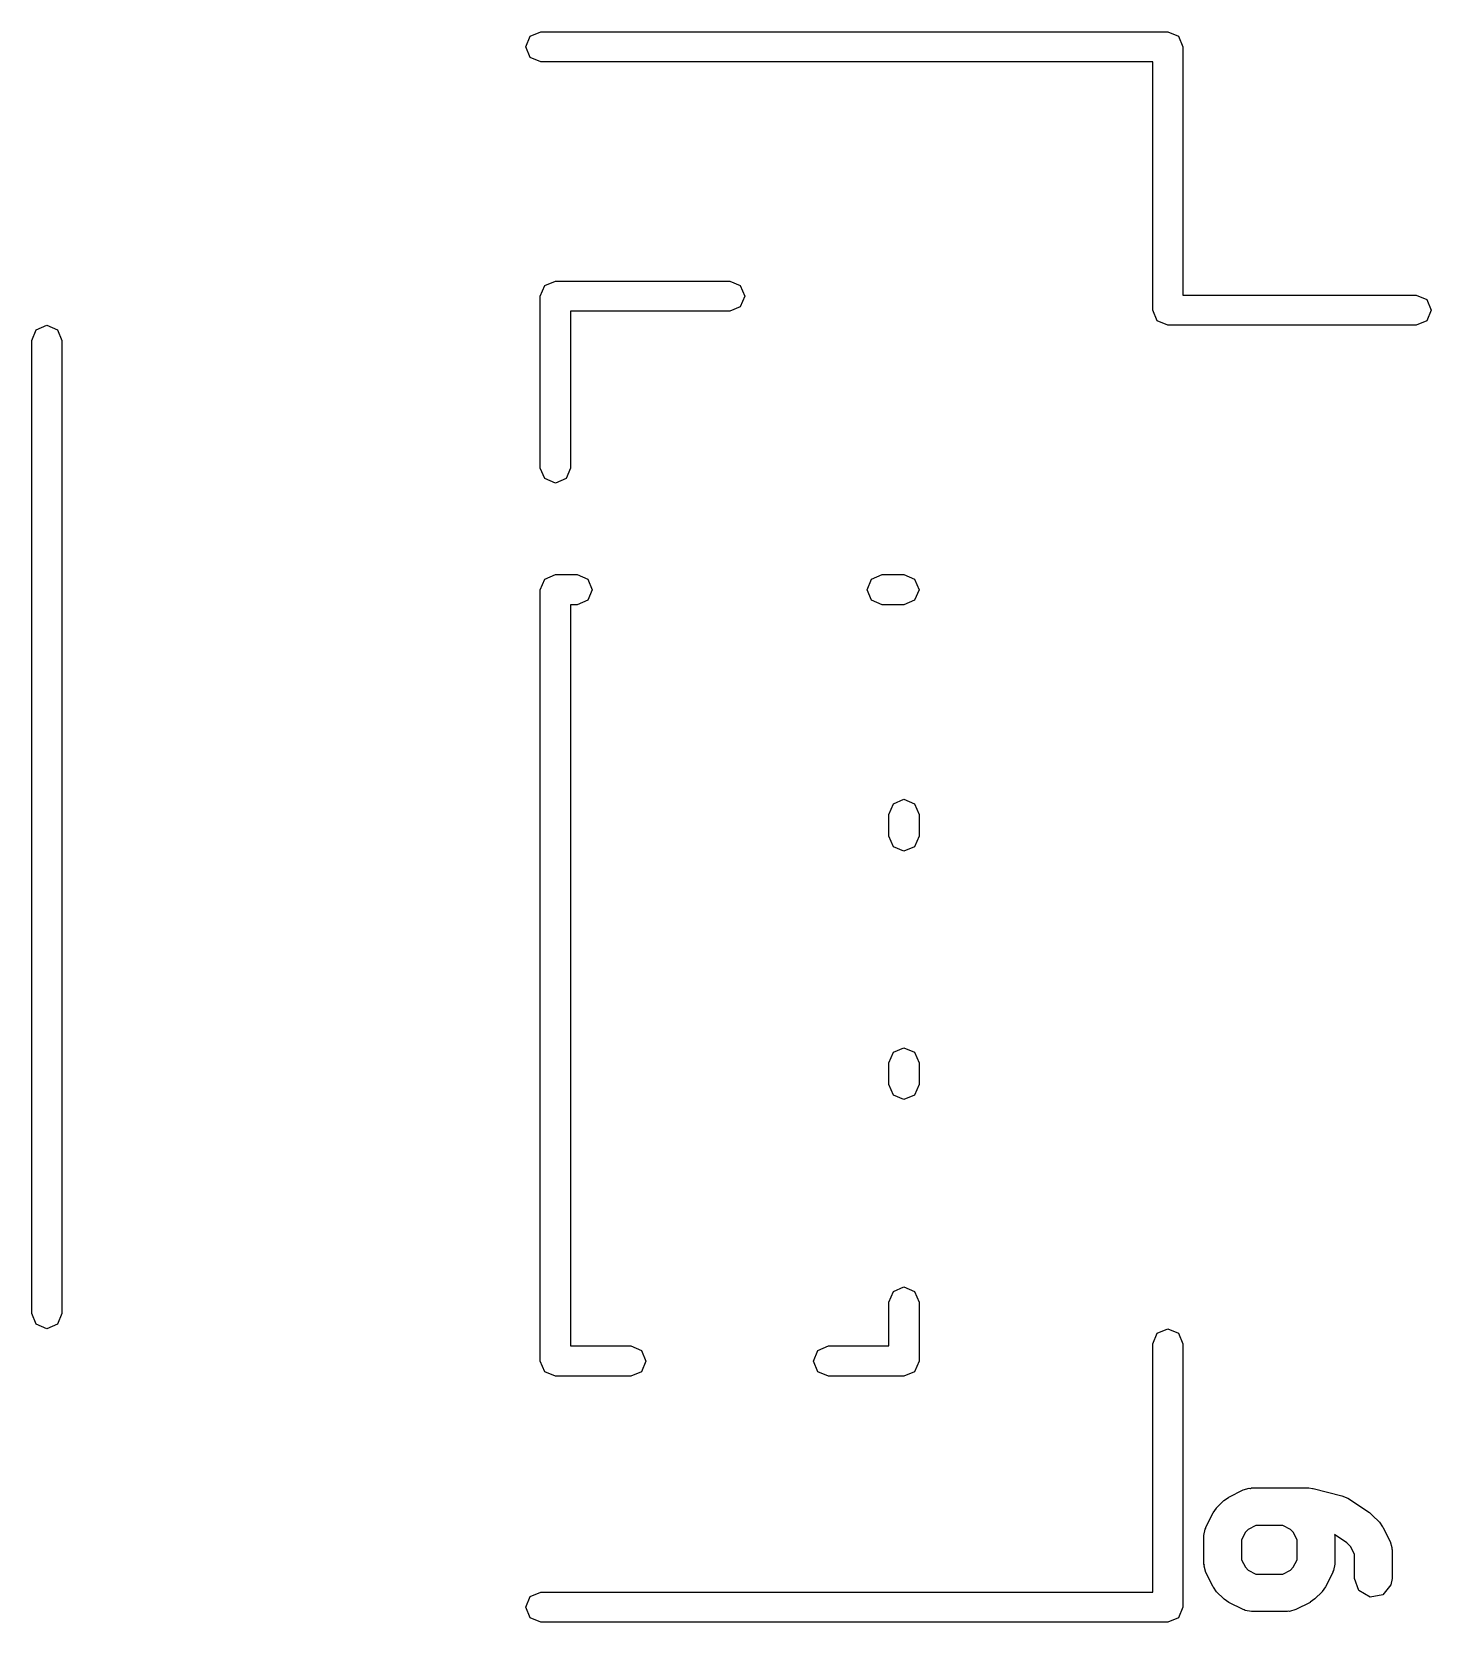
# Model space of a CAD drawing. Extents: x 83 to 117, y -104 to -70.4.
# Drawn here: x 83.25 to 88.83, y -90.17 to -83.83 of the extents above; entities that cross this region are included whole.
import ezdxf

# ---------------------------------------------------------------- set-up
doc = ezdxf.new("R2010")
doc.units = 0
doc.layers.add('BLACK', color=7, linetype='CONTINUOUS')

msp = doc.modelspace()

# ---------------------------------------------------------------- linework, layer by layer
at = {"layer": 'BLACK', "linetype": 'CONTINUOUS'}
for p, q in [((85.225, -83.89), (85.2426, -83.8476)), ((85.2426, -83.8476), (85.285, -83.83)), ((85.285, -83.83), (87.785, -83.83)), ((87.785, -83.83), (87.8274, -83.8476)), ((87.8274, -83.8476), (87.845, -83.89)), ((85.2426, -83.9324), (85.225, -83.89)), ((85.285, -83.95), (85.2426, -83.9324)), ((87.845, -83.89), (87.845, -84.88)), ((87.725, -83.95), (85.285, -83.95)), ((87.725, -84.94), (87.725, -83.95)), ((85.3003, -84.8415), (85.3427, -84.8239)), ((85.3427, -84.8239), (86.0377, -84.8239)), ((86.0377, -84.8239), (86.0802, -84.8415)), ((85.2827, -84.8839), (85.3003, -84.8415)), ((85.2827, -85.5689), (85.2827, -84.8839)), ((86.0802, -84.8415), (86.0977, -84.8839)), ((86.0977, -84.8839), (86.0802, -84.9263)), ((87.845, -84.88), (88.775, -84.88)), ((88.775, -84.88), (88.8174, -84.8976)), ((86.0377, -84.9439), (85.4027, -84.9439)), ((85.4027, -84.9439), (85.4027, -85.5689)), ((86.0802, -84.9263), (86.0377, -84.9439)), ((87.7426, -84.9824), (87.725, -84.94)), ((88.8174, -84.8976), (88.835, -84.94)), ((88.835, -84.94), (88.8174, -84.9824)), ((83.255, -85.06), (83.2726, -85.0176)), ((83.2726, -85.0176), (83.315, -85)), ((83.315, -85), (83.3574, -85.0176)), ((83.3574, -85.0176), (83.375, -85.06)), ((87.785, -85), (87.7426, -84.9824)), ((88.775, -85), (87.785, -85)), ((88.8174, -84.9824), (88.775, -85)), ((83.255, -88.94), (83.255, -85.06)), ((83.375, -85.06), (83.375, -88.94)), ((85.3003, -85.6113), (85.2827, -85.5689)), ((85.4027, -85.5689), (85.3852, -85.6113)), ((85.3427, -85.6289), (85.3003, -85.6113)), ((85.3852, -85.6113), (85.3427, -85.6289)), ((85.2827, -86.0539), (85.3003, -86.0115)), ((85.3003, -86.0115), (85.3427, -85.9939)), ((85.3427, -85.9939), (85.4295, -85.9939)), ((85.4295, -85.9939), (85.4719, -86.0115)), ((85.4719, -86.0115), (85.4895, -86.0539)), ((86.586, -86.0539), (86.6036, -86.0115)), ((86.6036, -86.0115), (86.646, -85.9939)), ((86.646, -85.9939), (86.7327, -85.9939)), ((86.7327, -85.9939), (86.7752, -86.0115)), ((86.7752, -86.0115), (86.7927, -86.0539)), ((85.2827, -89.1289), (85.2827, -86.0539)), ((85.4719, -86.0963), (85.4295, -86.1139)), ((85.4895, -86.0539), (85.4719, -86.0963)), ((86.6036, -86.0963), (86.586, -86.0539)), ((86.646, -86.1139), (86.6036, -86.0963)), ((86.7752, -86.0963), (86.7327, -86.1139)), ((86.7927, -86.0539), (86.7752, -86.0963)), ((85.4295, -86.1139), (85.4027, -86.1139)), ((85.4027, -86.1139), (85.4027, -89.0689)), ((86.7327, -86.1139), (86.646, -86.1139)), ((86.6727, -86.9496), (86.6903, -86.9072)), ((86.6903, -86.9072), (86.7327, -86.8896)), ((86.7327, -86.8896), (86.7752, -86.9072)), ((86.7752, -86.9072), (86.7927, -86.9496)), ((86.6727, -87.0363), (86.6727, -86.9496)), ((86.7927, -86.9496), (86.7927, -87.0363)), ((86.6903, -87.0788), (86.6727, -87.0363)), ((86.7927, -87.0363), (86.7752, -87.0788)), ((86.7327, -87.0963), (86.6903, -87.0788)), ((86.7752, -87.0788), (86.7327, -87.0963)), ((86.6727, -87.9402), (86.6903, -87.8977)), ((86.6903, -87.8977), (86.7327, -87.8802)), ((86.7327, -87.8802), (86.7752, -87.8977)), ((86.7752, -87.8977), (86.7927, -87.9402)), ((86.6727, -88.0269), (86.6727, -87.9402)), ((86.7927, -87.9402), (86.7927, -88.0269)), ((86.6903, -88.0693), (86.6727, -88.0269)), ((86.7927, -88.0269), (86.7752, -88.0693)), ((86.7327, -88.0869), (86.6903, -88.0693)), ((86.7752, -88.0693), (86.7327, -88.0869)), ((86.6727, -88.8936), (86.6903, -88.8512)), ((86.6903, -88.8512), (86.7327, -88.8336)), ((86.7327, -88.8336), (86.7752, -88.8512)), ((86.7752, -88.8512), (86.7927, -88.8936)), ((83.2726, -88.9824), (83.255, -88.94)), ((83.375, -88.94), (83.3574, -88.9824)), ((86.6727, -89.0689), (86.6727, -88.8936)), ((86.7927, -88.8936), (86.7927, -89.1289)), ((83.315, -89), (83.2726, -88.9824)), ((83.3574, -88.9824), (83.315, -89)), ((87.7426, -89.0176), (87.785, -89)), ((87.785, -89), (87.8274, -89.0176)), ((85.4027, -89.0689), (85.6432, -89.0689)), ((85.6432, -89.0689), (85.6857, -89.0865)), ((86.3898, -89.0865), (86.4322, -89.0689)), ((86.4322, -89.0689), (86.6727, -89.0689)), ((87.725, -89.06), (87.7426, -89.0176)), ((87.725, -90.05), (87.725, -89.06)), ((87.8274, -89.0176), (87.845, -89.06)), ((87.845, -89.06), (87.845, -90.11)), ((85.3003, -89.1713), (85.2827, -89.1289)), ((85.6857, -89.0865), (85.7032, -89.1289)), ((85.7032, -89.1289), (85.6857, -89.1713)), ((86.3722, -89.1289), (86.3898, -89.0865)), ((86.3898, -89.1713), (86.3722, -89.1289)), ((86.7927, -89.1289), (86.7752, -89.1713)), ((85.3427, -89.1889), (85.3003, -89.1713)), ((85.6432, -89.1889), (85.3427, -89.1889)), ((85.6857, -89.1713), (85.6432, -89.1889)), ((86.4322, -89.1889), (86.3898, -89.1713)), ((86.7327, -89.1889), (86.4322, -89.1889)), ((86.7752, -89.1713), (86.7327, -89.1889)), ((88.0276, -89.6715), (88.0847, -89.6429)), ((88.0847, -89.6429), (88.1097, -89.6355)), ((88.1097, -89.6355), (88.1141, -89.6365)), ((88.1141, -89.6365), (88.1183, -89.635)), ((88.1183, -89.635), (88.3468, -89.635)), ((88.3468, -89.635), (88.3616, -89.6376)), ((88.3616, -89.6376), (88.365, -89.6372)), ((88.365, -89.6372), (88.4793, -89.6658)), ((87.9795, -89.7141), (88.0081, -89.6855)), ((88.0081, -89.6855), (88.0265, -89.6727)), ((88.0265, -89.6727), (88.0276, -89.6715)), ((88.4793, -89.6658), (88.5023, -89.6761)), ((88.5023, -89.6761), (88.5027, -89.6762)), ((88.5027, -89.6762), (88.5884, -89.7333)), ((87.9369, -89.7907), (87.9655, -89.7336)), ((87.9655, -89.7336), (87.9788, -89.7156)), ((87.9788, -89.7156), (87.9795, -89.7141)), ((88.5884, -89.7333), (88.5967, -89.7412)), ((88.5967, -89.7412), (88.5999, -89.7427)), ((88.5999, -89.7427), (88.6284, -89.7713)), ((88.6284, -89.7713), (88.6413, -89.7896)), ((87.929, -89.8243), (87.9335, -89.7986)), ((87.929, -89.9386), (87.929, -89.8243)), ((87.9335, -89.7986), (87.9364, -89.7952)), ((87.9364, -89.7952), (87.9369, -89.7907)), ((88.0942, -89.8116), (88.079, -89.842)), ((88.1056, -89.8002), (88.0942, -89.8116)), ((88.136, -89.785), (88.1056, -89.8002)), ((88.2434, -89.785), (88.136, -89.785)), ((88.2738, -89.8002), (88.2434, -89.785)), ((88.2852, -89.8116), (88.2738, -89.8002)), ((88.3004, -89.842), (88.2852, -89.8116)), ((88.4991, -89.854), (88.4491, -89.8207)), ((88.4491, -89.8207), (88.4504, -89.8243)), ((88.4504, -89.8243), (88.4504, -89.9386)), ((88.6413, -89.7896), (88.6425, -89.7907)), ((88.6425, -89.7907), (88.6711, -89.8479)), ((88.079, -89.842), (88.079, -89.9209)), ((88.3004, -89.9209), (88.3004, -89.842)), ((88.5138, -89.8687), (88.4991, -89.854)), ((88.529, -89.8991), (88.5138, -89.8687)), ((88.529, -89.9957), (88.529, -89.8991)), ((88.6711, -89.8479), (88.6785, -89.8729)), ((88.6785, -89.8729), (88.6774, -89.8772)), ((88.6774, -89.8772), (88.679, -89.8814)), ((88.679, -89.8814), (88.679, -89.9957)), ((87.9305, -89.9428), (87.929, -89.9386)), ((87.9295, -89.9471), (87.9305, -89.9428)), ((87.9369, -89.9721), (87.9295, -89.9471)), ((88.079, -89.9209), (88.0942, -89.9513)), ((88.0942, -89.9513), (88.1056, -89.9626)), ((88.1056, -89.9626), (88.136, -89.9779)), ((88.2434, -89.9779), (88.2738, -89.9626)), ((88.2738, -89.9626), (88.2852, -89.9513)), ((88.2852, -89.9513), (88.3004, -89.9209)), ((88.4459, -89.9642), (88.443, -89.9677)), ((88.4504, -89.9386), (88.4459, -89.9642)), ((87.9655, -90.0293), (87.9369, -89.9721)), ((88.136, -89.9779), (88.2434, -89.9779)), ((88.4425, -89.9721), (88.4139, -90.0293)), ((88.443, -89.9677), (88.4425, -89.9721)), ((88.5465, -90.0439), (88.529, -89.9957)), ((88.6745, -90.0214), (88.6415, -90.0607)), ((88.679, -89.9957), (88.6745, -90.0214)), ((85.225, -90.11), (85.2426, -90.0676)), ((85.2426, -90.0676), (85.285, -90.05)), ((85.285, -90.05), (87.725, -90.05)), ((87.9667, -90.0304), (87.9655, -90.0293)), ((87.9795, -90.0487), (87.9667, -90.0304)), ((88.0081, -90.0773), (87.9795, -90.0487)), ((88.0096, -90.078), (88.0081, -90.0773)), ((88.0276, -90.0914), (88.0096, -90.078)), ((88.0847, -90.1199), (88.0276, -90.0914)), ((88.3518, -90.0914), (88.2947, -90.1199)), ((88.3529, -90.0902), (88.3518, -90.0914)), ((88.3713, -90.0773), (88.3529, -90.0902)), ((88.3999, -90.0487), (88.3713, -90.0773)), ((88.4006, -90.0473), (88.3999, -90.0487)), ((88.4139, -90.0293), (88.4006, -90.0473)), ((88.591, -90.0696), (88.5465, -90.0439)), ((88.6415, -90.0607), (88.591, -90.0696)), ((85.2426, -90.1524), (85.225, -90.11)), ((85.285, -90.17), (85.2426, -90.1524)), ((87.8274, -90.1524), (87.785, -90.17)), ((87.845, -90.11), (87.8274, -90.1524)), ((88.0892, -90.1205), (88.0847, -90.1199)), ((88.0926, -90.1233), (88.0892, -90.1205)), ((88.1183, -90.1279), (88.0926, -90.1233)), ((88.2611, -90.1279), (88.1183, -90.1279)), ((88.2653, -90.1263), (88.2611, -90.1279)), ((88.2697, -90.1274), (88.2653, -90.1263)), ((88.2947, -90.1199), (88.2697, -90.1274)), ((87.785, -90.17), (85.285, -90.17))]:
    msp.add_line(p, q, dxfattribs=at)

doc.saveas('drawing.dxf')
